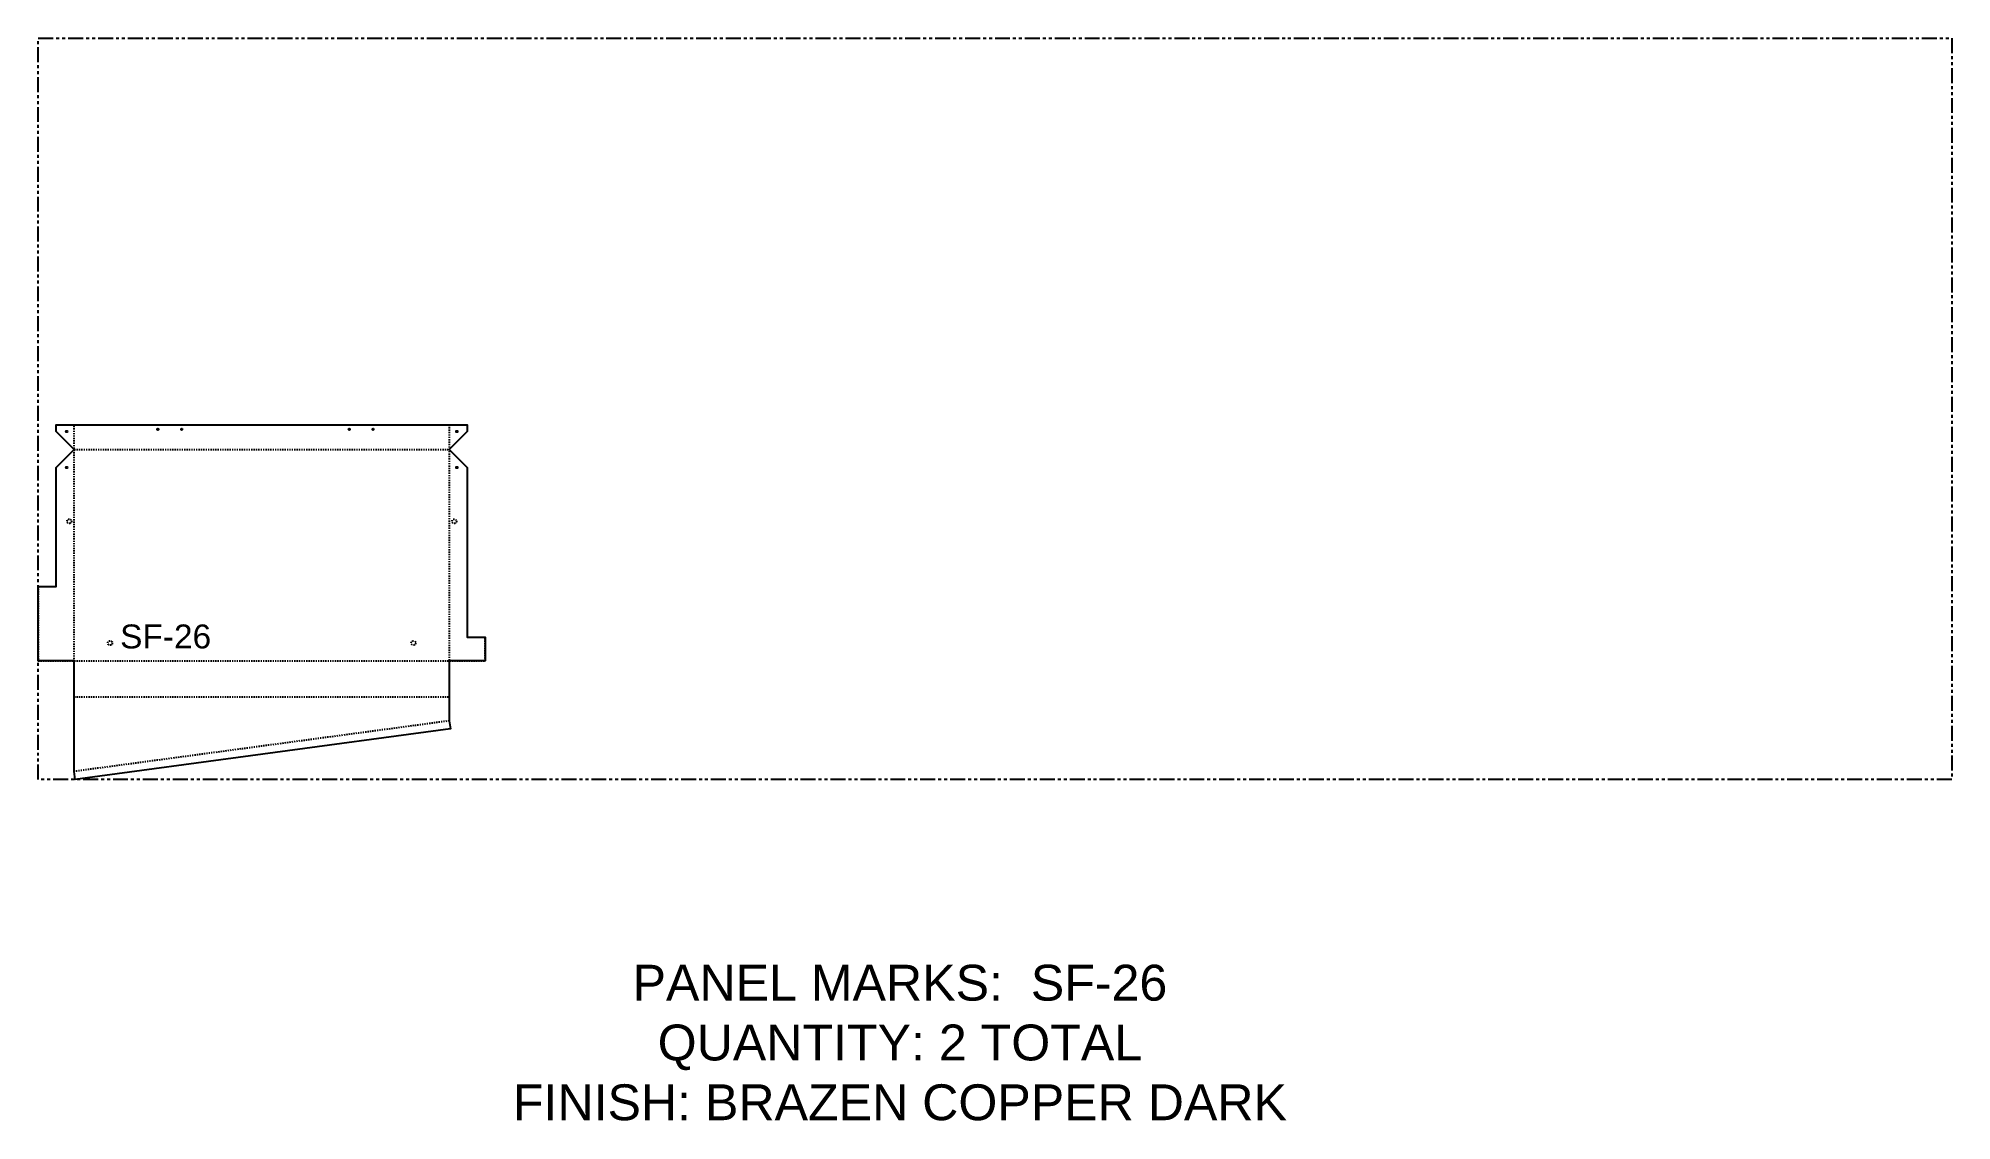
# Model space of a CAD drawing. Header units: inches. Extents: x 0 to 160, y -29 to 62.
import ezdxf

# ---------------------------------------------------------------- set-up
doc = ezdxf.new("R2010")
doc.units = ezdxf.units.IN
doc.header["$MEASUREMENT"] = 0
doc.linetypes.add('HIDDEN', pattern=[0.375, 0.25, -0.125])
doc.linetypes.add('PHANTOM', pattern=[2.5, 1.25, -0.25, 0.25, -0.25, 0.25, -0.25])
for name, color, linetype in [('CUT', 7, 'Continuous'), ('DIMS', 1, 'Continuous'), ('HOLES', 6, 'Continuous'), ('ROUT', 1, 'HIDDEN'), ('SHEET', 5, 'PHANTOM'), ('TEXT', 2, 'PHANTOM'), ('WEEPS', 3, 'HIDDEN')]:
    doc.layers.add(name, color=color, linetype=linetype)
doc.styles.get("Standard").update_dxf_attribs({"font": 'arial.ttf'})

msp = doc.modelspace()

# ---------------------------------------------------------------- linework, layer by layer
at = {"layer": 'CUT', "ltscale": 0.25}
msp.add_lwpolyline([(3, 27.6), (1.5, 29.1), (1.5, 29.67), (35.87, 29.67), (35.87, 29.1), (34.37, 27.6), (35.87, 26.1), (35.87, 11.92), (37.37, 11.92), (37.37, 9.92), (34.37, 9.92), (34.37, 4.91), (34.47, 4.23), (3.09, 0), (3, 0.68), (3, 9.92), (0, 9.92), (0, 16.15), (1.5, 16.15), (1.5, 26.1)], close=True, dxfattribs=at)
at = {"layer": 'HOLES', "ltscale": 0.25}
for centre in [(2.37, 29.11), (10, 29.29), (12, 29.29), (26, 29.29), (28, 29.29), (35, 29.11), (2.37, 26.1), (35, 26.1)]:
    msp.add_circle(centre, 0.0625, dxfattribs=at)
at = {"layer": 'ROUT', "ltscale": 0.25}
for p, q in [((3, 27.6), (34.37, 27.6)), ((3, 6.92), (34.37, 6.92))]:
    msp.add_line(p, q, dxfattribs=at)
for points in [[(34.37, 29.67), (34.37, 4.91), (3, 0.68), (3, 29.67)], [(0, 16.15), (0, 9.92), (37.37, 9.92), (37.37, 11.92)]]:
    msp.add_lwpolyline(points, dxfattribs=at)
at = {"layer": 'SHEET'}
msp.add_lwpolyline([(0, 62), (160, 62), (160, 0), (0, 0)], close=True, dxfattribs=at)
at = {"layer": 'WEEPS', "ltscale": 0.25}
for centre in [(2.59, 21.6), (34.78, 21.6), (6, 11.42), (31.37, 11.42)]:
    msp.add_circle(centre, 0.188, dxfattribs=at)

# ---------------------------------------------------------------- texts
at = {"layer": 'DIMS', "ltscale": 0.25, "insert": (10.65, 12.97), "char_height": 2, "attachment_point": 2}
msp.add_mtext_dynamic_manual_height_columns('SF-26', width=3.0859, gutter_width=10, heights=[0], dxfattribs=at)
at = {"layer": 'TEXT', "insert": (72.05, -22.01), "char_height": 3, "attachment_point": 5}
msp.add_mtext_dynamic_manual_height_columns('PANEL MARKS:  SF-26\\PQUANTITY: 2 TOTAL\\PFINISH: BRAZEN COPPER DARK', width=199.7409, gutter_width=1, heights=[0], dxfattribs=at)

doc.saveas('drawing.dxf')
